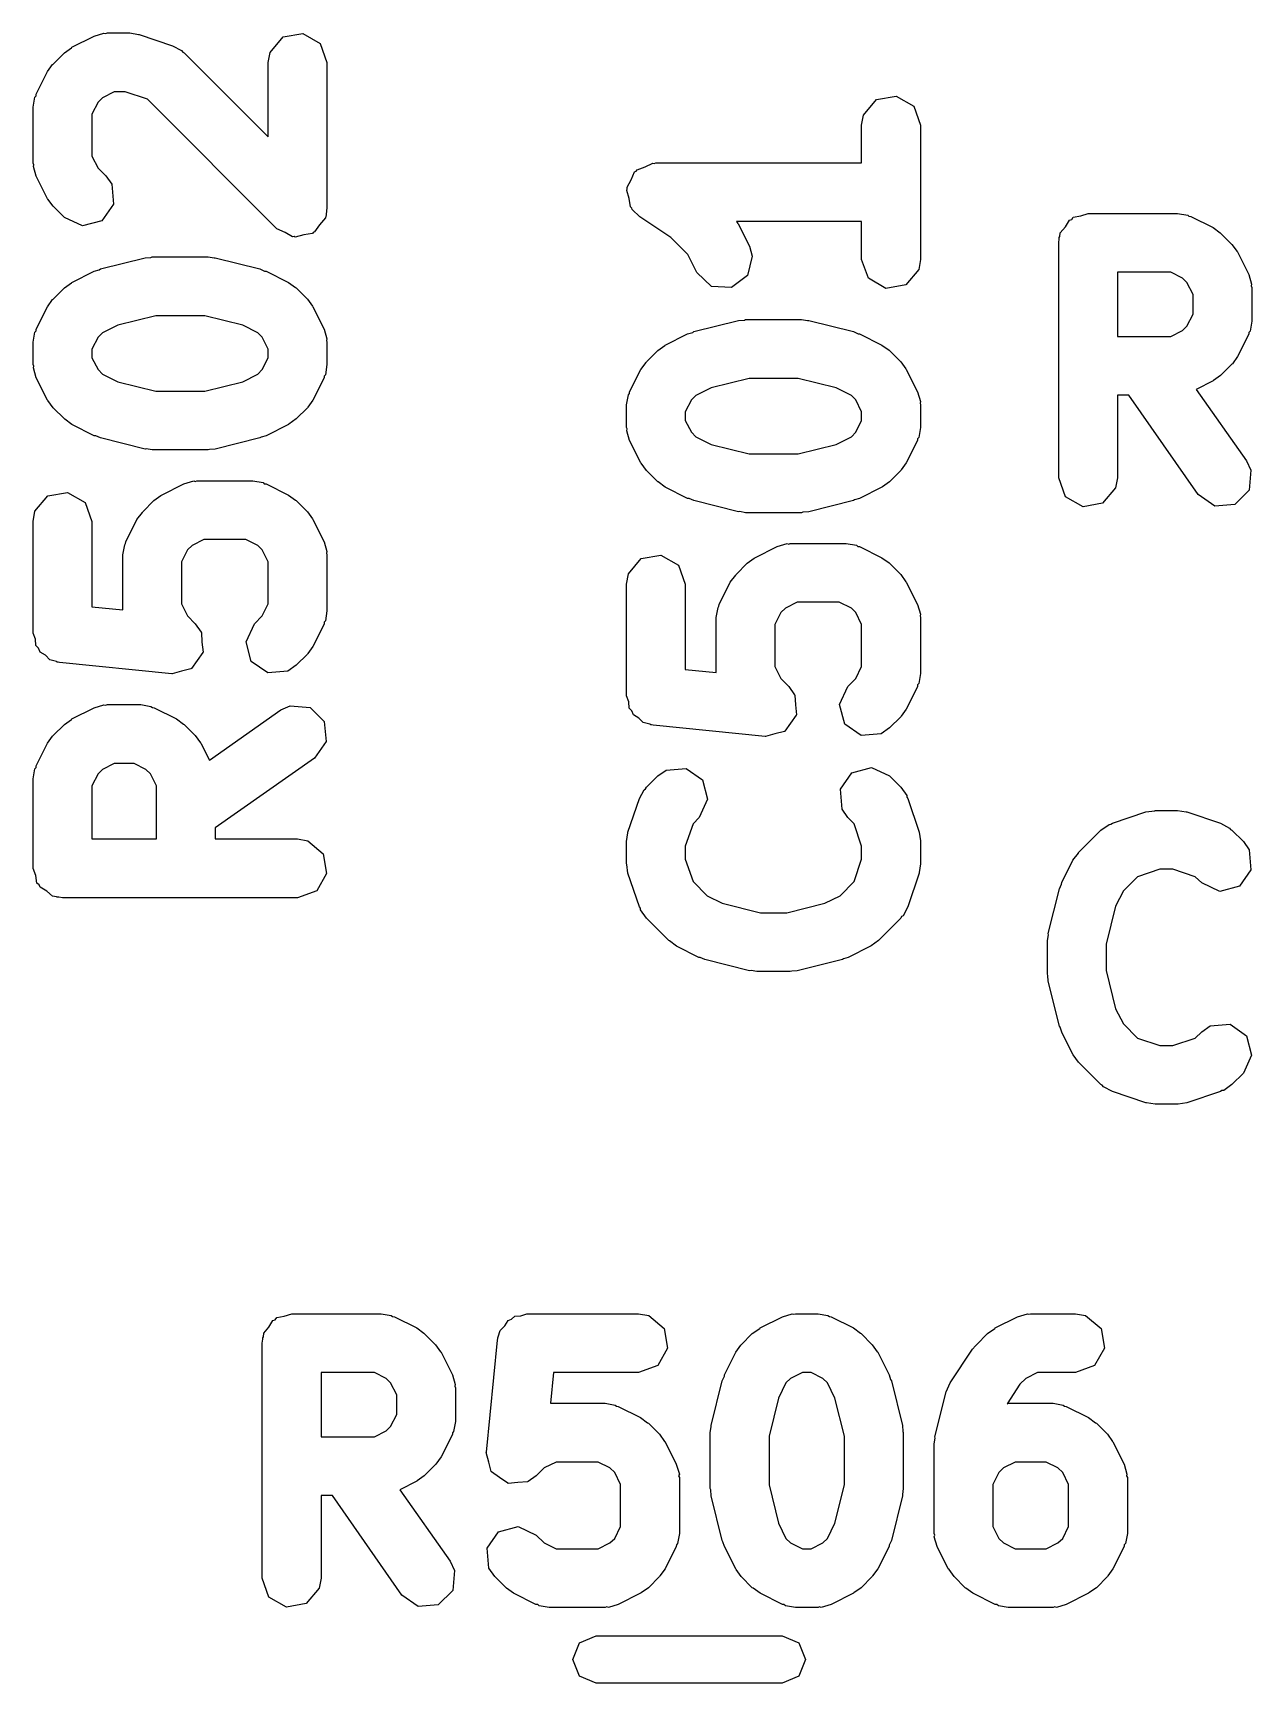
# Model space of a CAD drawing. Extents: x 59.1 to 151.1, y -119.5 to -80.2.
# Drawn here: x 116.182 to 119.292, y -89.962 to -85.75 of the extents above; entities that cross this region are included whole.
import ezdxf

# ---------------------------------------------------------------- set-up
doc = ezdxf.new("R2010")
doc.units = 0
doc.layers.add('BLACK', color=7, linetype='CONTINUOUS')

msp = doc.modelspace()

# ---------------------------------------------------------------- linework, layer by layer
at = {"layer": 'BLACK', "linetype": 'CONTINUOUS'}
for p, q in [((116.281, -85.7866), (116.338, -85.7581)), ((116.338, -85.7581), (116.363, -85.7506)), ((116.363, -85.7506), (116.367, -85.7517)), ((116.367, -85.7517), (116.372, -85.7501)), ((116.372, -85.7501), (116.429, -85.7501)), ((116.429, -85.7501), (116.451, -85.754)), ((116.451, -85.754), (116.453, -85.754)), ((116.453, -85.754), (116.538, -85.7826)), ((116.538, -85.7826), (116.561, -85.795)), ((116.787, -85.7995), (116.82, -85.7602)), ((116.82, -85.7602), (116.87, -85.7513)), ((116.87, -85.7513), (116.915, -85.7769)), ((116.915, -85.7769), (116.932, -85.8251)), ((116.233, -85.8293), (116.262, -85.8007)), ((116.262, -85.8007), (116.28, -85.7878)), ((116.28, -85.7878), (116.281, -85.7866)), ((116.561, -85.795), (116.564, -85.7988)), ((116.564, -85.7988), (116.568, -85.8007)), ((116.568, -85.8007), (116.782, -86.0155)), ((116.782, -85.8251), (116.787, -85.7995)), ((116.782, -86.0155), (116.782, -85.8251)), ((116.932, -85.8251), (116.932, -86.1966)), ((116.19, -85.9059), (116.219, -85.8487)), ((116.219, -85.8487), (116.232, -85.8307)), ((116.232, -85.8307), (116.233, -85.8293)), ((116.187, -85.9138), (116.19, -85.9103)), ((116.19, -85.9103), (116.19, -85.9059)), ((116.389, -85.9001), (116.359, -85.9154)), ((116.417, -85.9001), (116.389, -85.9001)), ((116.474, -85.9193), (116.417, -85.9001)), ((118.334, -85.9202), (118.384, -85.9113)), ((118.384, -85.9113), (118.429, -85.9369)), ((116.182, -85.9394), (116.187, -85.9138)), ((116.182, -86.0823), (116.182, -85.9394)), ((116.348, -85.9267), (116.332, -85.9571)), ((116.359, -85.9154), (116.348, -85.9267)), ((116.804, -86.2496), (116.474, -85.9193)), ((118.301, -85.9595), (118.334, -85.9202)), ((118.429, -85.9369), (118.446, -85.9851)), ((116.332, -85.9571), (116.332, -86.0646)), ((118.296, -85.9851), (118.301, -85.9595)), ((118.296, -86.0816), (118.296, -85.9851)), ((118.446, -85.9851), (118.446, -86.328)), ((116.332, -86.0646), (116.348, -86.095)), ((116.184, -86.0865), (116.182, -86.0823)), ((116.183, -86.0909), (116.184, -86.0865)), ((116.19, -86.1158), (116.183, -86.0909)), ((116.219, -86.173), (116.19, -86.1158)), ((116.348, -86.095), (116.368, -86.115)), ((116.368, -86.115), (116.383, -86.1363)), ((117.708, -86.1247), (117.717, -86.1048)), ((117.717, -86.1048), (117.721, -86.1029)), ((117.721, -86.1029), (117.723, -86.0991)), ((117.723, -86.0991), (117.744, -86.0917)), ((117.744, -86.0917), (117.763, -86.082)), ((117.763, -86.082), (117.767, -86.083)), ((117.767, -86.083), (117.771, -86.0816)), ((117.771, -86.0816), (118.296, -86.0816)), ((116.383, -86.1363), (116.387, -86.1874)), ((117.697, -86.1517), (117.698, -86.1478)), ((117.703, -86.1726), (117.697, -86.1517)), ((117.698, -86.1435), (117.708, -86.1247)), ((117.698, -86.1478), (117.698, -86.1435)), ((116.22, -86.1741), (116.219, -86.173)), ((116.233, -86.1925), (116.22, -86.1741)), ((116.262, -86.221), (116.233, -86.1925)), ((116.387, -86.1874), (116.358, -86.2294)), ((116.932, -86.1966), (116.93, -86.2127)), ((117.706, -86.1941), (117.703, -86.1726)), ((117.71, -86.1968), (117.706, -86.1941)), ((117.711, -86.201), (117.71, -86.1968)), ((117.73, -86.219), (117.711, -86.201)), ((116.308, -86.2427), (116.262, -86.221)), ((116.358, -86.2294), (116.308, -86.2427)), ((116.913, -86.2395), (116.9, -86.258)), ((116.928, -86.2222), (116.913, -86.2395)), ((116.929, -86.2176), (116.928, -86.2222)), ((116.93, -86.216), (116.929, -86.2176)), ((116.93, -86.2127), (116.93, -86.216)), ((117.809, -86.272), (117.73, -86.219)), ((118.296, -86.2316), (117.977, -86.2316)), ((117.977, -86.2316), (117.98, -86.2362)), ((117.98, -86.2362), (117.981, -86.2373)), ((117.981, -86.2373), (118.01, -86.2945)), ((118.296, -86.328), (118.296, -86.2316)), ((118.803, -86.2598), (118.816, -86.2448)), ((118.816, -86.2448), (118.826, -86.228)), ((118.826, -86.228), (118.832, -86.2257)), ((118.832, -86.2257), (118.836, -86.2205)), ((118.836, -86.2205), (118.855, -86.2171)), ((118.855, -86.2171), (118.874, -86.2104)), ((118.874, -86.2104), (119.102, -86.2104)), ((119.102, -86.2104), (119.128, -86.215)), ((119.128, -86.215), (119.131, -86.2178)), ((119.131, -86.2178), (119.136, -86.2183)), ((119.136, -86.2183), (119.193, -86.2469)), ((119.193, -86.2469), (119.211, -86.2603)), ((116.825, -86.2591), (116.804, -86.2496)), ((116.844, -86.2704), (116.825, -86.2591)), ((116.848, -86.2698), (116.844, -86.2704)), ((116.851, -86.2713), (116.848, -86.2698)), ((116.873, -86.2654), (116.851, -86.2713)), ((116.895, -86.2615), (116.873, -86.2654)), ((116.897, -86.2589), (116.895, -86.2615)), ((116.9, -86.258), (116.897, -86.2589)), ((117.853, -86.3153), (117.809, -86.272)), ((118.799, -86.2854), (118.8, -86.2757)), ((118.799, -86.8854), (118.799, -86.2854)), ((118.8, -86.2724), (118.802, -86.2695)), ((118.8, -86.2757), (118.8, -86.2724)), ((118.802, -86.2695), (118.803, -86.2598)), ((119.211, -86.2603), (119.212, -86.261)), ((119.212, -86.261), (119.241, -86.2895)), ((119.241, -86.2895), (119.254, -86.3079)), ((116.354, -86.3524), (116.468, -86.3238)), ((116.468, -86.3238), (116.483, -86.3228)), ((116.483, -86.3228), (116.486, -86.3216)), ((116.486, -86.3216), (116.629, -86.3216)), ((116.629, -86.3216), (116.644, -86.3242)), ((116.644, -86.3242), (116.647, -86.3238)), ((116.647, -86.3238), (116.761, -86.3524)), ((117.876, -86.3615), (117.853, -86.3153)), ((118.017, -86.3194), (118.005, -86.3693)), ((118.01, -86.2945), (118.017, -86.3194)), ((118.314, -86.3762), (118.296, -86.328)), ((118.446, -86.328), (118.442, -86.3537)), ((119.254, -86.3079), (119.255, -86.309)), ((119.255, -86.309), (119.284, -86.3662)), ((116.281, -86.3866), (116.338, -86.3581)), ((116.338, -86.3581), (116.351, -86.3544)), ((116.351, -86.3544), (116.354, -86.3524)), ((116.761, -86.3524), (116.773, -86.3577)), ((116.773, -86.3577), (116.777, -86.3581)), ((116.777, -86.3581), (116.834, -86.3866)), ((117.913, -86.3968), (117.876, -86.3615)), ((118.005, -86.3693), (117.964, -86.3999)), ((118.442, -86.3537), (118.409, -86.393)), ((118.949, -86.3604), (118.949, -86.5247)), ((119.085, -86.3604), (118.949, -86.3604)), ((119.115, -86.3756), (119.085, -86.3604)), ((119.126, -86.387), (119.115, -86.3756)), ((119.284, -86.3662), (119.291, -86.3911)), ((116.233, -86.4293), (116.262, -86.4007)), ((116.262, -86.4007), (116.28, -86.3878)), ((116.28, -86.3878), (116.281, -86.3866)), ((116.834, -86.3866), (116.852, -86.4)), ((116.852, -86.4), (116.853, -86.4007)), ((116.853, -86.4007), (116.882, -86.4293)), ((117.964, -86.3999), (117.913, -86.3968)), ((118.358, -86.4019), (118.314, -86.3762)), ((118.409, -86.393), (118.358, -86.4019)), ((119.142, -86.4174), (119.126, -86.387)), ((119.142, -86.4677), (119.142, -86.4174)), ((119.291, -86.3911), (119.29, -86.3955)), ((119.29, -86.3955), (119.292, -86.3997)), ((119.292, -86.3997), (119.292, -86.4854)), ((116.19, -86.5059), (116.219, -86.4487)), ((116.219, -86.4487), (116.232, -86.4307)), ((116.232, -86.4307), (116.233, -86.4293)), ((116.882, -86.4293), (116.895, -86.4476)), ((116.895, -86.4476), (116.896, -86.4487)), ((116.896, -86.4487), (116.925, -86.5059)), ((116.398, -86.4959), (116.359, -86.5154)), ((116.495, -86.4716), (116.398, -86.4959)), ((116.62, -86.4716), (116.495, -86.4716)), ((116.717, -86.4959), (116.62, -86.4716)), ((116.756, -86.5154), (116.717, -86.4959)), ((117.868, -86.5124), (117.982, -86.4838)), ((117.982, -86.4838), (117.997, -86.4828)), ((117.997, -86.4828), (118, -86.4816)), ((118, -86.4816), (118.143, -86.4816)), ((118.143, -86.4816), (118.158, -86.4842)), ((118.158, -86.4842), (118.161, -86.4838)), ((118.161, -86.4838), (118.275, -86.5124)), ((119.115, -86.5095), (119.126, -86.4981)), ((119.126, -86.4981), (119.142, -86.4677)), ((119.292, -86.4854), (119.287, -86.5111)), ((116.182, -86.5394), (116.187, -86.5138)), ((116.182, -86.5966), (116.182, -86.5394)), ((116.187, -86.5138), (116.19, -86.5103)), ((116.19, -86.5103), (116.19, -86.5059)), ((116.348, -86.5267), (116.332, -86.5571)), ((116.359, -86.5154), (116.348, -86.5267)), ((116.767, -86.5267), (116.756, -86.5154)), ((116.782, -86.5571), (116.767, -86.5267)), ((116.925, -86.5059), (116.932, -86.5309)), ((116.932, -86.5309), (116.931, -86.5352)), ((116.931, -86.5352), (116.932, -86.5394)), ((116.932, -86.5394), (116.932, -86.5966)), ((117.795, -86.5466), (117.852, -86.5181)), ((117.852, -86.5181), (117.865, -86.5144)), ((117.865, -86.5144), (117.868, -86.5124)), ((118.275, -86.5124), (118.287, -86.5177)), ((118.287, -86.5177), (118.291, -86.5181)), ((118.291, -86.5181), (118.348, -86.5466)), ((118.949, -86.5247), (119.085, -86.5247)), ((119.085, -86.5247), (119.115, -86.5095)), ((119.284, -86.519), (119.255, -86.5761)), ((119.287, -86.5111), (119.284, -86.5145)), ((119.284, -86.5145), (119.284, -86.519)), ((116.332, -86.5571), (116.332, -86.5789)), ((116.332, -86.5789), (116.348, -86.6093)), ((116.767, -86.6093), (116.782, -86.5789)), ((116.782, -86.5789), (116.782, -86.5571)), ((117.747, -86.5893), (117.776, -86.5607)), ((117.776, -86.5607), (117.794, -86.5478)), ((117.794, -86.5478), (117.795, -86.5466)), ((118.348, -86.5466), (118.366, -86.56)), ((118.366, -86.56), (118.367, -86.5607)), ((118.367, -86.5607), (118.396, -86.5893)), ((119.255, -86.5761), (119.242, -86.5941)), ((116.184, -86.6008), (116.182, -86.5966)), ((116.183, -86.6051), (116.184, -86.6008)), ((116.19, -86.6301), (116.183, -86.6051)), ((116.348, -86.6093), (116.359, -86.6206)), ((116.359, -86.6206), (116.398, -86.6401)), ((116.717, -86.6401), (116.756, -86.6206)), ((116.756, -86.6206), (116.767, -86.6093)), ((116.928, -86.6222), (116.925, -86.6257)), ((116.925, -86.6257), (116.925, -86.6301)), ((116.932, -86.5966), (116.928, -86.6222)), ((117.704, -86.6659), (117.733, -86.6087)), ((117.733, -86.6087), (117.746, -86.5907)), ((117.746, -86.5907), (117.747, -86.5893)), ((118.396, -86.5893), (118.409, -86.6076)), ((118.409, -86.6076), (118.41, -86.6087)), ((118.41, -86.6087), (118.439, -86.6659)), ((119.212, -86.6242), (119.194, -86.637)), ((119.241, -86.5956), (119.212, -86.6242)), ((119.242, -86.5941), (119.241, -86.5956)), ((116.219, -86.6873), (116.19, -86.6301)), ((116.398, -86.6401), (116.495, -86.6644)), ((116.495, -86.6644), (116.62, -86.6644)), ((116.62, -86.6644), (116.717, -86.6401)), ((116.925, -86.6301), (116.896, -86.6873)), ((117.701, -86.6738), (117.704, -86.6703)), ((117.704, -86.6703), (117.704, -86.6659)), ((117.912, -86.6559), (117.873, -86.6754)), ((118.009, -86.6316), (117.912, -86.6559)), ((118.134, -86.6316), (118.009, -86.6316)), ((118.231, -86.6559), (118.134, -86.6316)), ((118.27, -86.6754), (118.231, -86.6559)), ((118.439, -86.6659), (118.446, -86.6909)), ((119.193, -86.6382), (119.15, -86.6597)), ((119.15, -86.6597), (119.278, -86.8424)), ((119.194, -86.637), (119.193, -86.6382)), ((116.22, -86.6884), (116.219, -86.6873)), ((116.233, -86.7067), (116.22, -86.6884)), ((116.262, -86.7353), (116.233, -86.7067)), ((116.882, -86.7067), (116.853, -86.7353)), ((116.883, -86.7053), (116.882, -86.7067)), ((116.896, -86.6873), (116.883, -86.7053)), ((117.696, -86.6994), (117.701, -86.6738)), ((117.696, -86.7566), (117.696, -86.6994)), ((117.862, -86.6867), (117.846, -86.7171)), ((117.873, -86.6754), (117.862, -86.6867)), ((118.281, -86.6867), (118.27, -86.6754)), ((118.296, -86.7171), (118.281, -86.6867)), ((118.446, -86.6909), (118.445, -86.6952)), ((118.445, -86.6952), (118.446, -86.6994)), ((118.446, -86.6994), (118.446, -86.7566)), ((118.978, -86.6747), (118.949, -86.6747)), ((118.949, -86.6747), (118.949, -86.8854)), ((119.155, -86.9284), (118.978, -86.6747)), ((116.263, -86.736), (116.262, -86.7353)), ((116.281, -86.7494), (116.263, -86.736)), ((116.338, -86.7779), (116.281, -86.7494)), ((116.834, -86.7494), (116.777, -86.7779)), ((116.835, -86.7482), (116.834, -86.7494)), ((116.853, -86.7353), (116.835, -86.7482)), ((117.846, -86.7171), (117.846, -86.7389)), ((117.846, -86.7389), (117.862, -86.7693)), ((118.281, -86.7693), (118.296, -86.7389)), ((118.296, -86.7389), (118.296, -86.7171)), ((116.342, -86.7783), (116.338, -86.7779)), ((116.354, -86.7836), (116.342, -86.7783)), ((116.468, -86.8122), (116.354, -86.7836)), ((116.761, -86.7836), (116.647, -86.8122)), ((116.764, -86.7816), (116.761, -86.7836)), ((116.777, -86.7779), (116.764, -86.7816)), ((117.698, -86.7608), (117.696, -86.7566)), ((117.697, -86.7651), (117.698, -86.7608)), ((117.704, -86.7901), (117.697, -86.7651)), ((117.733, -86.8473), (117.704, -86.7901)), ((117.862, -86.7693), (117.873, -86.7806)), ((117.873, -86.7806), (117.912, -86.8001)), ((118.231, -86.8001), (118.27, -86.7806)), ((118.27, -86.7806), (118.281, -86.7693)), ((118.439, -86.7901), (118.41, -86.8473)), ((118.442, -86.7822), (118.439, -86.7857)), ((118.439, -86.7857), (118.439, -86.7901)), ((118.446, -86.7566), (118.442, -86.7822)), ((116.471, -86.8118), (116.468, -86.8122)), ((116.486, -86.8144), (116.471, -86.8118)), ((116.629, -86.8144), (116.486, -86.8144)), ((116.632, -86.8132), (116.629, -86.8144)), ((116.647, -86.8122), (116.632, -86.8132)), ((117.912, -86.8001), (118.009, -86.8244)), ((118.009, -86.8244), (118.134, -86.8244)), ((118.134, -86.8244), (118.231, -86.8001)), ((117.734, -86.8484), (117.733, -86.8473)), ((117.747, -86.8667), (117.734, -86.8484)), ((117.776, -86.8953), (117.747, -86.8667)), ((118.396, -86.8667), (118.367, -86.8953)), ((118.397, -86.8653), (118.396, -86.8667)), ((118.41, -86.8473), (118.397, -86.8653)), ((119.278, -86.8424), (119.289, -86.866)), ((119.289, -86.866), (119.285, -86.9171)), ((116.22, -86.9316), (116.27, -86.9227)), ((116.27, -86.9227), (116.315, -86.9484)), ((116.51, -86.9295), (116.567, -86.9009)), ((116.567, -86.9009), (116.592, -86.8935)), ((116.592, -86.8935), (116.596, -86.8945)), ((116.596, -86.8945), (116.6, -86.893)), ((116.6, -86.893), (116.743, -86.893)), ((116.743, -86.893), (116.769, -86.8975)), ((116.769, -86.8975), (116.772, -86.9004)), ((116.772, -86.9004), (116.777, -86.9009)), ((116.777, -86.9009), (116.834, -86.9295)), ((117.777, -86.896), (117.776, -86.8953)), ((117.795, -86.9094), (117.777, -86.896)), ((117.852, -86.9379), (117.795, -86.9094)), ((118.348, -86.9094), (118.291, -86.9379)), ((118.349, -86.9082), (118.348, -86.9094)), ((118.367, -86.8953), (118.349, -86.9082)), ((118.816, -86.9336), (118.799, -86.8854)), ((118.944, -86.9111), (118.911, -86.9504)), ((118.949, -86.8854), (118.944, -86.9111)), ((119.285, -86.9171), (119.248, -86.9534)), ((116.187, -86.9709), (116.22, -86.9316)), ((116.315, -86.9484), (116.332, -86.9966)), ((116.462, -86.9721), (116.49, -86.9435)), ((116.49, -86.9435), (116.508, -86.9307)), ((116.508, -86.9307), (116.51, -86.9295)), ((116.834, -86.9295), (116.852, -86.9428)), ((116.852, -86.9428), (116.853, -86.9435)), ((116.853, -86.9435), (116.882, -86.9721)), ((117.856, -86.9383), (117.852, -86.9379)), ((117.868, -86.9436), (117.856, -86.9383)), ((117.982, -86.9722), (117.868, -86.9436)), ((118.275, -86.9436), (118.161, -86.9722)), ((118.278, -86.9416), (118.275, -86.9436)), ((118.291, -86.9379), (118.278, -86.9416)), ((118.861, -86.9593), (118.816, -86.9336)), ((118.911, -86.9504), (118.861, -86.9593)), ((119.197, -86.9579), (119.155, -86.9284)), ((119.248, -86.9534), (119.197, -86.9579)), ((116.182, -86.9966), (116.187, -86.9709)), ((116.182, -87.2823), (116.182, -86.9966)), ((116.332, -86.9966), (116.332, -87.2144)), ((116.419, -87.0487), (116.447, -86.9916)), ((116.447, -86.9916), (116.461, -86.9736)), ((116.461, -86.9736), (116.462, -86.9721)), ((116.882, -86.9721), (116.895, -86.9905)), ((116.895, -86.9905), (116.896, -86.9916)), ((116.896, -86.9916), (116.925, -87.0487)), ((117.985, -86.9718), (117.982, -86.9722)), ((118, -86.9744), (117.985, -86.9718)), ((118.143, -86.9744), (118, -86.9744)), ((118.146, -86.9732), (118.143, -86.9744)), ((118.161, -86.9722), (118.146, -86.9732)), ((116.418, -87.0532), (116.419, -87.0487)), ((116.618, -87.043), (116.588, -87.0582)), ((116.725, -87.043), (116.618, -87.043)), ((116.756, -87.0582), (116.725, -87.043)), ((116.925, -87.0487), (116.932, -87.0737)), ((116.411, -87.0823), (116.416, -87.0566)), ((116.411, -87.2223), (116.411, -87.0823)), ((116.416, -87.0566), (116.418, -87.0532)), ((116.576, -87.0696), (116.561, -87.1)), ((116.588, -87.0582), (116.576, -87.0696)), ((116.767, -87.0696), (116.756, -87.0582)), ((116.782, -87.1), (116.767, -87.0696)), ((116.932, -87.0737), (116.931, -87.0781)), ((116.931, -87.0781), (116.932, -87.0823)), ((116.932, -87.0823), (116.932, -87.2251)), ((117.701, -87.1309), (117.734, -87.0916)), ((117.734, -87.0916), (117.784, -87.0827)), ((117.784, -87.0827), (117.829, -87.1084)), ((118.004, -87.1035), (118.022, -87.0907)), ((118.022, -87.0907), (118.024, -87.0895)), ((118.024, -87.0895), (118.081, -87.0609)), ((118.081, -87.0609), (118.106, -87.0535)), ((118.106, -87.0535), (118.11, -87.0545)), ((118.11, -87.0545), (118.114, -87.053)), ((118.114, -87.053), (118.257, -87.053)), ((118.257, -87.053), (118.283, -87.0575)), ((118.283, -87.0575), (118.286, -87.0604)), ((118.286, -87.0604), (118.291, -87.0609)), ((118.291, -87.0609), (118.348, -87.0895)), ((118.348, -87.0895), (118.366, -87.1028)), ((116.561, -87.1), (116.561, -87.2074)), ((116.782, -87.2074), (116.782, -87.1)), ((117.696, -87.1566), (117.701, -87.1309)), ((117.829, -87.1084), (117.846, -87.1566)), ((117.961, -87.1516), (117.975, -87.1336)), ((117.975, -87.1336), (117.976, -87.1321)), ((117.976, -87.1321), (118.004, -87.1035)), ((118.366, -87.1028), (118.367, -87.1035)), ((118.367, -87.1035), (118.396, -87.1321)), ((118.396, -87.1321), (118.409, -87.1505)), ((117.696, -87.4423), (117.696, -87.1566)), ((117.846, -87.1566), (117.846, -87.3744)), ((117.933, -87.2087), (117.961, -87.1516)), ((118.409, -87.1505), (118.41, -87.1516)), ((118.41, -87.1516), (118.439, -87.2087)), ((116.332, -87.2144), (116.411, -87.2223)), ((116.561, -87.2074), (116.576, -87.2379)), ((116.767, -87.2379), (116.782, -87.2074)), ((117.925, -87.2423), (117.93, -87.2166)), ((117.93, -87.2166), (117.932, -87.2132)), ((117.932, -87.2132), (117.933, -87.2087)), ((118.132, -87.203), (118.102, -87.2182)), ((118.239, -87.203), (118.132, -87.203)), ((118.27, -87.2182), (118.239, -87.203)), ((118.439, -87.2087), (118.446, -87.2337)), ((116.576, -87.2379), (116.596, -87.2578)), ((116.596, -87.2578), (116.611, -87.2792)), ((116.726, -87.3043), (116.747, -87.2578)), ((116.747, -87.2578), (116.767, -87.2379)), ((116.925, -87.2587), (116.896, -87.3158)), ((116.928, -87.2508), (116.925, -87.2542)), ((116.925, -87.2542), (116.925, -87.2587)), ((116.932, -87.2251), (116.928, -87.2508)), ((117.925, -87.3823), (117.925, -87.2423)), ((118.09, -87.2296), (118.075, -87.26)), ((118.075, -87.26), (118.075, -87.3674)), ((118.102, -87.2182), (118.09, -87.2296)), ((118.281, -87.2296), (118.27, -87.2182)), ((118.296, -87.26), (118.281, -87.2296)), ((118.296, -87.3674), (118.296, -87.26)), ((118.446, -87.2337), (118.445, -87.2381)), ((118.445, -87.2381), (118.446, -87.2423)), ((118.446, -87.2423), (118.446, -87.3851)), ((116.188, -87.2973), (116.182, -87.2823)), ((116.189, -87.3131), (116.188, -87.2973)), ((116.611, -87.2792), (116.611, -87.2797)), ((116.611, -87.2797), (116.612, -87.28)), ((116.612, -87.28), (116.613, -87.3051)), ((116.196, -87.3206), (116.189, -87.3131)), ((116.2, -87.3305), (116.196, -87.3206)), ((116.214, -87.3385), (116.2, -87.3305)), ((116.225, -87.3499), (116.214, -87.3385)), ((116.615, -87.3312), (116.601, -87.3516)), ((116.613, -87.3051), (116.616, -87.3303)), ((116.616, -87.3303), (116.615, -87.3307)), ((116.615, -87.3307), (116.615, -87.3312)), ((116.739, -87.3539), (116.726, -87.3043)), ((116.882, -87.3353), (116.853, -87.3639)), ((116.883, -87.3338), (116.882, -87.3353)), ((116.896, -87.3158), (116.883, -87.3338)), ((116.242, -87.3546), (116.225, -87.3499)), ((116.244, -87.3561), (116.242, -87.3546)), ((116.246, -87.3558), (116.244, -87.3561)), ((116.25, -87.3569), (116.246, -87.3558)), ((116.536, -87.3855), (116.25, -87.3569)), ((116.537, -87.3856), (116.536, -87.3854)), ((116.536, -87.3854), (116.536, -87.3855)), ((116.561, -87.379), (116.537, -87.3856)), ((116.585, -87.3728), (116.561, -87.379)), ((116.586, -87.3724), (116.585, -87.3728)), ((116.601, -87.3516), (116.586, -87.3723)), ((116.586, -87.3723), (116.586, -87.3724)), ((116.781, -87.3833), (116.739, -87.3539)), ((116.832, -87.3788), (116.781, -87.3833)), ((116.853, -87.3639), (116.832, -87.3788)), ((117.846, -87.3744), (117.925, -87.3823)), ((118.075, -87.3674), (118.09, -87.3979)), ((118.281, -87.3979), (118.296, -87.3674)), ((118.446, -87.3851), (118.442, -87.4108)), ((118.09, -87.3979), (118.11, -87.4178)), ((118.11, -87.4178), (118.125, -87.4392)), ((118.24, -87.4643), (118.261, -87.4178)), ((118.261, -87.4178), (118.281, -87.3979)), ((118.439, -87.4187), (118.41, -87.4758)), ((118.442, -87.4108), (118.439, -87.4142)), ((118.439, -87.4142), (118.439, -87.4187)), ((116.338, -87.4723), (116.363, -87.4649)), ((116.363, -87.4649), (116.367, -87.466)), ((116.367, -87.466), (116.372, -87.4644)), ((116.372, -87.4644), (116.457, -87.4644)), ((116.457, -87.4644), (116.483, -87.469)), ((116.483, -87.469), (116.487, -87.4718)), ((116.814, -87.478), (116.838, -87.467)), ((116.838, -87.467), (116.889, -87.4715)), ((117.702, -87.4573), (117.696, -87.4423)), ((117.703, -87.4731), (117.702, -87.4573)), ((118.125, -87.4392), (118.125, -87.4397)), ((118.125, -87.4397), (118.126, -87.44)), ((118.126, -87.44), (118.127, -87.4651)), ((118.127, -87.4651), (118.13, -87.4903)), ((118.253, -87.5139), (118.24, -87.4643)), ((116.262, -87.515), (116.28, -87.5021)), ((116.28, -87.5021), (116.281, -87.5009)), ((116.281, -87.5009), (116.338, -87.4723)), ((116.487, -87.4718), (116.491, -87.4723)), ((116.491, -87.4723), (116.548, -87.5009)), ((116.548, -87.5009), (116.566, -87.5143)), ((116.632, -87.6059), (116.814, -87.478)), ((116.889, -87.4715), (116.925, -87.5077)), ((116.925, -87.5077), (116.93, -87.5588)), ((117.71, -87.4806), (117.703, -87.4731)), ((117.714, -87.4905), (117.71, -87.4806)), ((117.728, -87.4985), (117.714, -87.4905)), ((117.739, -87.5099), (117.728, -87.4985)), ((117.756, -87.5146), (117.739, -87.5099)), ((118.115, -87.5116), (118.1, -87.5323)), ((118.129, -87.4912), (118.115, -87.5116)), ((118.13, -87.4903), (118.129, -87.4907)), ((118.129, -87.4907), (118.129, -87.4912)), ((118.396, -87.4953), (118.367, -87.5239)), ((118.397, -87.4938), (118.396, -87.4953)), ((118.41, -87.4758), (118.397, -87.4938)), ((116.219, -87.563), (116.232, -87.545)), ((116.232, -87.545), (116.233, -87.5435)), ((116.233, -87.5435), (116.262, -87.515)), ((116.566, -87.5143), (116.568, -87.515)), ((116.568, -87.515), (116.596, -87.5435)), ((116.596, -87.5435), (116.609, -87.5619)), ((117.758, -87.5161), (117.756, -87.5146)), ((117.76, -87.5158), (117.758, -87.5161)), ((117.764, -87.5169), (117.76, -87.5158)), ((118.05, -87.5455), (117.764, -87.5169)), ((118.051, -87.5456), (118.05, -87.5454)), ((118.05, -87.5454), (118.05, -87.5455)), ((118.075, -87.539), (118.051, -87.5456)), ((118.099, -87.5328), (118.075, -87.539)), ((118.1, -87.5324), (118.099, -87.5328)), ((118.1, -87.5323), (118.1, -87.5324)), ((118.295, -87.5433), (118.253, -87.5139)), ((118.346, -87.5388), (118.295, -87.5433)), ((118.367, -87.5239), (118.346, -87.5388)), ((116.19, -87.6202), (116.219, -87.563)), ((116.609, -87.5619), (116.61, -87.563)), ((116.61, -87.563), (116.632, -87.6059)), ((116.93, -87.5588), (116.9, -87.6009)), ((116.182, -87.6537), (116.187, -87.6281)), ((116.187, -87.6281), (116.19, -87.6246)), ((116.19, -87.6246), (116.19, -87.6202)), ((116.359, -87.6296), (116.348, -87.641)), ((116.389, -87.6144), (116.359, -87.6296)), ((116.44, -87.6144), (116.389, -87.6144)), ((116.47, -87.6296), (116.44, -87.6144)), ((116.482, -87.641), (116.47, -87.6296)), ((116.9, -87.6009), (116.647, -87.7785)), ((117.776, -87.6464), (117.797, -87.6315)), ((117.797, -87.6315), (117.848, -87.627)), ((117.848, -87.627), (117.89, -87.6564)), ((118.242, -87.68), (118.271, -87.638)), ((118.271, -87.638), (118.321, -87.6247)), ((118.321, -87.6247), (118.367, -87.6464)), ((116.182, -87.8823), (116.182, -87.6537)), ((116.348, -87.641), (116.332, -87.6714)), ((116.332, -87.6714), (116.332, -87.8073)), ((116.497, -87.6714), (116.482, -87.641)), ((116.497, -87.8073), (116.497, -87.6714)), ((117.741, -87.6814), (117.745, -87.679)), ((117.745, -87.679), (117.747, -87.675)), ((117.747, -87.675), (117.776, -87.6464)), ((117.89, -87.6564), (117.903, -87.706)), ((118.246, -87.7311), (118.242, -87.68)), ((118.367, -87.6464), (118.396, -87.675)), ((118.396, -87.675), (118.411, -87.6963)), ((117.7, -87.79), (117.729, -87.7043)), ((117.729, -87.7043), (117.741, -87.6814)), ((117.903, -87.706), (117.882, -87.7525)), ((118.411, -87.6963), (118.411, -87.7008)), ((118.411, -87.7008), (118.414, -87.7043)), ((118.414, -87.7043), (118.443, -87.79)), ((117.882, -87.7525), (117.866, -87.7685)), ((118.261, -87.7525), (118.246, -87.7311)), ((118.277, -87.7685), (118.261, -87.7525)), ((118.936, -87.7668), (119.021, -87.7383)), ((119.021, -87.7383), (119.044, -87.735)), ((119.044, -87.735), (119.045, -87.7344)), ((119.045, -87.7344), (119.102, -87.7344)), ((119.102, -87.7344), (119.124, -87.7383)), ((119.124, -87.7383), (119.126, -87.7383)), ((119.126, -87.7383), (119.212, -87.7668)), ((116.332, -87.8073), (116.497, -87.8073)), ((116.647, -87.7785), (116.647, -87.8073)), ((116.647, -87.8073), (116.857, -87.8073)), ((116.857, -87.8073), (116.883, -87.8118)), ((117.696, -87.8137), (117.7, -87.7916)), ((117.7, -87.7916), (117.7, -87.79)), ((117.866, -87.7685), (117.846, -87.8259)), ((118.296, -87.8259), (118.277, -87.7685)), ((118.443, -87.79), (118.446, -87.8122)), ((118.849, -87.8421), (118.906, -87.785)), ((118.906, -87.785), (118.928, -87.77)), ((118.928, -87.77), (118.932, -87.7696)), ((118.932, -87.7696), (118.936, -87.7668)), ((119.212, -87.7668), (119.235, -87.7793)), ((119.235, -87.7793), (119.237, -87.7831)), ((119.237, -87.7831), (119.241, -87.785)), ((119.241, -87.785), (119.27, -87.8135)), ((116.883, -87.8118), (116.922, -87.8448)), ((116.922, -87.8448), (116.931, -87.8953)), ((117.696, -87.8709), (117.696, -87.8137)), ((117.846, -87.8259), (117.846, -87.8587)), ((118.296, -87.8587), (118.296, -87.8259)), ((118.446, -87.8122), (118.446, -87.8137)), ((118.446, -87.8137), (118.446, -87.8709)), ((118.835, -87.8616), (118.849, -87.8436)), ((118.849, -87.8436), (118.849, -87.8421)), ((119.27, -87.8135), (119.285, -87.8349)), ((119.285, -87.8349), (119.289, -87.886)), ((116.189, -87.9006), (116.182, -87.8823)), ((117.697, -87.8724), (117.696, -87.8709)), ((117.7, -87.8946), (117.697, -87.8724)), ((117.846, -87.8587), (117.866, -87.9161)), ((118.277, -87.9161), (118.296, -87.8587)), ((118.446, -87.8709), (118.443, -87.8929)), ((118.807, -87.9187), (118.835, -87.8616)), ((119.057, -87.8844), (119, -87.9036)), ((119.09, -87.8844), (119.057, -87.8844)), ((119.147, -87.9036), (119.09, -87.8844)), ((119.289, -87.886), (119.26, -87.928)), ((116.192, -87.9198), (116.189, -87.9006)), ((116.198, -87.9241), (116.192, -87.9198)), ((116.2, -87.9305), (116.198, -87.9241)), ((116.217, -87.9402), (116.2, -87.9305)), ((116.931, -87.8953), (116.906, -87.9397)), ((117.729, -87.9803), (117.7, -87.8946)), ((117.866, -87.9161), (117.902, -87.9521)), ((118.241, -87.9521), (118.277, -87.9161)), ((118.443, -87.8946), (118.414, -87.9803)), ((118.443, -87.8929), (118.443, -87.8946)), ((118.801, -87.9341), (118.806, -87.9223)), ((118.806, -87.9223), (118.807, -87.9187)), ((119, -87.9036), (118.964, -87.9396)), ((119.164, -87.9196), (119.147, -87.9036)), ((119.21, -87.9413), (119.164, -87.9196)), ((119.26, -87.928), (119.21, -87.9413)), ((116.232, -87.9528), (116.217, -87.9402)), ((116.242, -87.9545), (116.232, -87.9528)), ((116.244, -87.9561), (116.242, -87.9545)), ((116.248, -87.9556), (116.244, -87.9561)), ((116.257, -87.9573), (116.248, -87.9556)), ((116.857, -87.9573), (116.257, -87.9573)), ((116.906, -87.9397), (116.857, -87.9573)), ((117.902, -87.9521), (117.94, -87.9715)), ((117.94, -87.9715), (118.038, -87.9959)), ((118.105, -87.9959), (118.202, -87.9715)), ((118.202, -87.9715), (118.241, -87.9521)), ((118.772, -88.0484), (118.801, -87.9341)), ((118.964, -87.9396), (118.944, -87.9785)), ((117.732, -87.9838), (117.729, -87.9803)), ((117.732, -87.9883), (117.732, -87.9838)), ((117.747, -88.0096), (117.732, -87.9883)), ((117.804, -88.0667), (117.747, -88.0096)), ((118.038, -87.9959), (118.105, -87.9959)), ((118.396, -88.0096), (118.339, -88.0667)), ((118.398, -88.0055), (118.396, -88.0096)), ((118.402, -88.0032), (118.398, -88.0055)), ((118.414, -87.9803), (118.402, -88.0032)), ((118.944, -87.9785), (118.92, -88.0758)), ((118.77, -88.0666), (118.773, -88.0518)), ((118.773, -88.0518), (118.772, -88.0484)), ((117.806, -88.0674), (117.804, -88.0667)), ((117.824, -88.0808), (117.806, -88.0674)), ((117.881, -88.1094), (117.824, -88.0808)), ((118.319, -88.0808), (118.262, -88.1094)), ((118.32, -88.0796), (118.319, -88.0808)), ((118.339, -88.0667), (118.32, -88.0796)), ((118.77, -88.1523), (118.77, -88.0666)), ((118.92, -88.0758), (118.92, -88.1431)), ((117.884, -88.1098), (117.881, -88.1094)), ((117.896, -88.115), (117.884, -88.1098)), ((118.01, -88.1436), (117.896, -88.115)), ((118.014, -88.1433), (118.01, -88.1436)), ((118.029, -88.1459), (118.014, -88.1433)), ((118.132, -88.1436), (118.118, -88.1447)), ((118.247, -88.115), (118.132, -88.1436)), ((118.25, -88.1131), (118.247, -88.115)), ((118.262, -88.1094), (118.25, -88.1131)), ((118.92, -88.1431), (118.944, -88.2404)), ((118.114, -88.1459), (118.029, -88.1459)), ((118.118, -88.1447), (118.114, -88.1459)), ((118.771, -88.1555), (118.77, -88.1523)), ((118.772, -88.1705), (118.771, -88.1555)), ((118.801, -88.2848), (118.772, -88.1705)), ((118.944, -88.2404), (118.964, -88.2793)), ((118.803, -88.2877), (118.801, -88.2848)), ((118.807, -88.3001), (118.803, -88.2877)), ((118.835, -88.3573), (118.807, -88.3001)), ((118.964, -88.2793), (119, -88.3153)), ((119.147, -88.3153), (119.164, -88.2993)), ((119.164, -88.2993), (119.185, -88.2843)), ((119.185, -88.2843), (119.236, -88.2798)), ((119.236, -88.2798), (119.278, -88.3093)), ((119.278, -88.3093), (119.291, -88.3588)), ((119, -88.3153), (119.057, -88.3344)), ((119.057, -88.3344), (119.09, -88.3344)), ((119.09, -88.3344), (119.147, -88.3153)), ((118.836, -88.3584), (118.835, -88.3573)), ((118.849, -88.3767), (118.836, -88.3584)), ((118.906, -88.4339), (118.849, -88.3767)), ((119.291, -88.3588), (119.27, -88.4053)), ((118.91, -88.4358), (118.906, -88.4339)), ((118.913, -88.4396), (118.91, -88.4358)), ((119.241, -88.4339), (119.22, -88.4488)), ((119.27, -88.4053), (119.241, -88.4339)), ((118.936, -88.452), (118.913, -88.4396)), ((119.021, -88.4806), (118.936, -88.452)), ((119.023, -88.4805), (119.021, -88.4806)), ((119.045, -88.4844), (119.023, -88.4805)), ((119.126, -88.4806), (119.104, -88.4839)), ((119.212, -88.452), (119.126, -88.4806)), ((119.215, -88.4492), (119.212, -88.452)), ((119.22, -88.4488), (119.215, -88.4492)), ((119.102, -88.4844), (119.045, -88.4844)), ((119.104, -88.4839), (119.102, -88.4844)), ((116.804, -89.029), (116.823, -89.0256)), ((116.823, -89.0256), (116.842, -89.0189)), ((116.842, -89.0189), (117.07, -89.0189)), ((117.07, -89.0189), (117.096, -89.0235)), ((117.096, -89.0235), (117.099, -89.0263)), ((117.099, -89.0263), (117.104, -89.0268)), ((117.104, -89.0268), (117.161, -89.0554)), ((117.403, -89.0329), (117.411, -89.0256)), ((117.411, -89.0256), (117.427, -89.0244)), ((117.427, -89.0244), (117.442, -89.0189)), ((117.442, -89.0189), (117.727, -89.0189)), ((117.727, -89.0189), (117.753, -89.0235)), ((117.753, -89.0235), (117.792, -89.0564)), ((118.037, -89.0554), (118.094, -89.0268)), ((118.094, -89.0268), (118.119, -89.0194)), ((118.119, -89.0194), (118.123, -89.0205)), ((118.123, -89.0205), (118.127, -89.0189)), ((118.127, -89.0189), (118.185, -89.0189)), ((118.185, -89.0189), (118.21, -89.0235)), ((118.21, -89.0235), (118.214, -89.0263)), ((118.214, -89.0263), (118.218, -89.0268)), ((118.218, -89.0268), (118.275, -89.0554)), ((118.637, -89.0554), (118.694, -89.0268)), ((118.694, -89.0268), (118.719, -89.0194)), ((118.719, -89.0194), (118.723, -89.0205)), ((118.723, -89.0205), (118.727, -89.0189)), ((118.727, -89.0189), (118.842, -89.0189)), ((118.842, -89.0189), (118.867, -89.0235)), ((118.867, -89.0235), (118.907, -89.0564)), ((116.77, -89.078), (116.771, -89.0683)), ((116.771, -89.0683), (116.784, -89.0533)), ((116.784, -89.0533), (116.794, -89.0365)), ((116.794, -89.0365), (116.8, -89.0342)), ((116.8, -89.0342), (116.804, -89.029)), ((117.161, -89.0554), (117.179, -89.0688)), ((117.179, -89.0688), (117.18, -89.0695)), ((117.18, -89.0695), (117.209, -89.098)), ((117.369, -89.0782), (117.374, -89.0614)), ((117.374, -89.0614), (117.386, -89.0503)), ((117.386, -89.0503), (117.394, -89.0365)), ((117.394, -89.0365), (117.403, -89.0329)), ((117.792, -89.0564), (117.801, -89.107)), ((117.989, -89.098), (118.017, -89.0695)), ((118.017, -89.0695), (118.036, -89.0566)), ((118.036, -89.0566), (118.037, -89.0554)), ((118.275, -89.0554), (118.293, -89.0688)), ((118.293, -89.0688), (118.295, -89.0695)), ((118.295, -89.0695), (118.323, -89.098)), ((118.589, -89.098), (118.617, -89.0695)), ((118.617, -89.0695), (118.636, -89.0566)), ((118.636, -89.0566), (118.637, -89.0554)), ((118.907, -89.0564), (118.916, -89.107)), ((116.767, -89.0939), (116.768, -89.0842)), ((116.767, -89.6939), (116.767, -89.0939)), ((116.768, -89.0809), (116.77, -89.078)), ((116.768, -89.0842), (116.768, -89.0809)), ((117.209, -89.098), (117.222, -89.1164)), ((117.339, -89.3722), (117.367, -89.0865)), ((117.367, -89.0865), (117.368, -89.0826)), ((117.368, -89.0809), (117.369, -89.0782)), ((117.368, -89.0826), (117.368, -89.0809)), ((117.801, -89.107), (117.776, -89.1514)), ((117.975, -89.1175), (117.988, -89.0995)), ((117.988, -89.0995), (117.989, -89.098)), ((118.323, -89.098), (118.336, -89.1164)), ((118.522, -89.1952), (118.579, -89.1095)), ((118.579, -89.1095), (118.587, -89.1012)), ((118.587, -89.1012), (118.589, -89.098)), ((118.916, -89.107), (118.89, -89.1514)), ((117.222, -89.1164), (117.223, -89.1175)), ((117.223, -89.1175), (117.252, -89.1747)), ((117.776, -89.1514), (117.727, -89.1689)), ((117.946, -89.1747), (117.975, -89.1175)), ((118.336, -89.1164), (118.337, -89.1175)), ((118.337, -89.1175), (118.366, -89.1747)), ((118.89, -89.1514), (118.842, -89.1689)), ((116.917, -89.1689), (116.917, -89.3332)), ((117.053, -89.1689), (116.917, -89.1689)), ((117.083, -89.1841), (117.053, -89.1689)), ((117.094, -89.1955), (117.083, -89.1841)), ((117.11, -89.2259), (117.094, -89.1955)), ((117.252, -89.1747), (117.259, -89.1996)), ((117.51, -89.1689), (117.502, -89.2475)), ((117.727, -89.1689), (117.51, -89.1689)), ((117.912, -89.3043), (117.94, -89.19)), ((117.94, -89.19), (117.946, -89.1782)), ((117.946, -89.1782), (117.946, -89.1747)), ((118.103, -89.1955), (118.084, -89.2344)), ((118.115, -89.1841), (118.103, -89.1955)), ((118.145, -89.1689), (118.115, -89.1841)), ((118.167, -89.1689), (118.145, -89.1689)), ((118.197, -89.1841), (118.167, -89.1689)), ((118.209, -89.1955), (118.197, -89.1841)), ((118.228, -89.2344), (118.209, -89.1955)), ((118.366, -89.1747), (118.37, -89.1871)), ((118.37, -89.1871), (118.372, -89.19)), ((118.372, -89.19), (118.4, -89.3043)), ((118.512, -89.2186), (118.522, -89.1956)), ((118.522, -89.1956), (118.522, -89.1952)), ((118.715, -89.1841), (118.7, -89.1989)), ((118.745, -89.1689), (118.715, -89.1841)), ((118.842, -89.1689), (118.745, -89.1689)), ((117.11, -89.2762), (117.11, -89.2259)), ((117.259, -89.1996), (117.258, -89.204)), ((117.258, -89.204), (117.26, -89.2082)), ((117.26, -89.2082), (117.26, -89.2939)), ((118.084, -89.2344), (118.06, -89.3317)), ((118.252, -89.3317), (118.228, -89.2344)), ((118.483, -89.3329), (118.512, -89.2186)), ((118.7, -89.1989), (118.667, -89.2488)), ((117.094, -89.3066), (117.11, -89.2762)), ((117.502, -89.2475), (117.642, -89.2475)), ((117.642, -89.2475), (117.667, -89.252)), ((117.667, -89.252), (117.671, -89.2549)), ((117.671, -89.2549), (117.675, -89.2554)), ((117.675, -89.2554), (117.732, -89.284)), ((118.667, -89.2488), (118.67, -89.2475)), ((118.67, -89.2475), (118.785, -89.2475)), ((118.785, -89.2475), (118.81, -89.252)), ((118.81, -89.252), (118.814, -89.2549)), ((118.814, -89.2549), (118.818, -89.2554)), ((118.818, -89.2554), (118.875, -89.284)), ((117.053, -89.3332), (117.083, -89.318)), ((117.083, -89.318), (117.094, -89.3066)), ((117.255, -89.3196), (117.252, -89.323)), ((117.252, -89.323), (117.252, -89.3275)), ((117.26, -89.2939), (117.255, -89.3196)), ((117.732, -89.284), (117.75, -89.2973)), ((117.75, -89.2973), (117.752, -89.298)), ((117.752, -89.298), (117.78, -89.3266)), ((117.91, -89.3225), (117.912, -89.3078)), ((117.91, -89.4654), (117.91, -89.3225)), ((117.912, -89.3078), (117.912, -89.3043)), ((118.4, -89.3043), (118.401, -89.3192)), ((118.401, -89.3192), (118.402, -89.3225)), ((118.402, -89.3225), (118.402, -89.4654)), ((118.875, -89.284), (118.893, -89.2973)), ((118.893, -89.2973), (118.895, -89.298)), ((118.895, -89.298), (118.923, -89.3266)), ((116.917, -89.3332), (117.053, -89.3332)), ((117.252, -89.3275), (117.223, -89.3846)), ((117.78, -89.3266), (117.793, -89.345)), ((117.793, -89.345), (117.795, -89.3461)), ((117.795, -89.3461), (117.823, -89.4032)), ((118.06, -89.3317), (118.06, -89.4561)), ((118.252, -89.4561), (118.252, -89.3317)), ((118.481, -89.3511), (118.484, -89.3363)), ((118.481, -89.5796), (118.481, -89.3511)), ((118.484, -89.3363), (118.483, -89.3329)), ((118.923, -89.3266), (118.936, -89.345)), ((118.936, -89.345), (118.937, -89.3461)), ((118.937, -89.3461), (118.966, -89.4032)), ((117.209, -89.4041), (117.18, -89.4327)), ((117.21, -89.4026), (117.209, -89.4041)), ((117.223, -89.3846), (117.21, -89.4026)), ((117.338, -89.3731), (117.339, -89.3727)), ((117.345, -89.3975), (117.338, -89.3731)), ((117.339, -89.3727), (117.339, -89.3722)), ((117.351, -89.4219), (117.345, -89.3975)), ((117.517, -89.3975), (117.486, -89.4127)), ((117.624, -89.3975), (117.517, -89.3975)), ((117.654, -89.4127), (117.624, -89.3975)), ((117.823, -89.4032), (117.831, -89.4282)), ((118.688, -89.3975), (118.658, -89.4127)), ((118.767, -89.3975), (118.688, -89.3975)), ((118.797, -89.4127), (118.767, -89.3975)), ((118.966, -89.4032), (118.973, -89.4282)), ((117.161, -89.4467), (117.118, -89.4682)), ((117.162, -89.4455), (117.161, -89.4467)), ((117.18, -89.4327), (117.162, -89.4455)), ((117.352, -89.4222), (117.351, -89.4219)), ((117.352, -89.4227), (117.352, -89.4222)), ((117.372, -89.4371), (117.352, -89.4227)), ((117.393, -89.4518), (117.372, -89.4371)), ((117.419, -89.4499), (117.394, -89.4521)), ((117.444, -89.448), (117.419, -89.4499)), ((117.445, -89.4476), (117.444, -89.4477)), ((117.444, -89.4477), (117.444, -89.448)), ((117.466, -89.4327), (117.445, -89.4476)), ((117.486, -89.4127), (117.466, -89.4327)), ((117.666, -89.4241), (117.654, -89.4127)), ((117.681, -89.4545), (117.666, -89.4241)), ((117.831, -89.4282), (117.829, -89.4326)), ((117.829, -89.4326), (117.831, -89.4368)), ((117.831, -89.4368), (117.831, -89.5796)), ((118.646, -89.4241), (118.631, -89.4545)), ((118.658, -89.4127), (118.646, -89.4241)), ((118.809, -89.4241), (118.797, -89.4127)), ((118.824, -89.4545), (118.809, -89.4241)), ((118.973, -89.4282), (118.972, -89.4326)), ((118.972, -89.4326), (118.974, -89.4368)), ((118.974, -89.4368), (118.974, -89.5796)), ((116.946, -89.4832), (116.917, -89.4832)), ((116.917, -89.4832), (116.917, -89.6939)), ((117.123, -89.7369), (116.946, -89.4832)), ((117.118, -89.4682), (117.246, -89.6509)), ((117.394, -89.4521), (117.393, -89.4518)), ((117.393, -89.4518), (117.393, -89.4518)), ((117.681, -89.5619), (117.681, -89.4545)), ((117.911, -89.4686), (117.91, -89.4654)), ((117.912, -89.4835), (117.911, -89.4686)), ((117.94, -89.5978), (117.912, -89.4835)), ((118.06, -89.4561), (118.084, -89.5535)), ((118.228, -89.5535), (118.252, -89.4561)), ((118.4, -89.4835), (118.372, -89.5978)), ((118.402, -89.4654), (118.4, -89.4801)), ((118.4, -89.4801), (118.4, -89.4835)), ((118.631, -89.4545), (118.631, -89.5619)), ((118.824, -89.5619), (118.824, -89.4545)), ((117.341, -89.6174), (117.37, -89.5753)), ((117.37, -89.5753), (117.42, -89.5621)), ((117.42, -89.5621), (117.466, -89.5838)), ((117.666, -89.5924), (117.681, -89.5619)), ((118.084, -89.5535), (118.103, -89.5924)), ((118.209, -89.5924), (118.228, -89.5535)), ((118.631, -89.5619), (118.646, -89.5924)), ((118.809, -89.5924), (118.824, -89.5619)), ((117.345, -89.6685), (117.341, -89.6174)), ((117.466, -89.5838), (117.486, -89.6037)), ((117.486, -89.6037), (117.517, -89.6189)), ((117.624, -89.6189), (117.654, -89.6037)), ((117.654, -89.6037), (117.666, -89.5924)), ((117.823, -89.6132), (117.795, -89.6703)), ((117.824, -89.6087), (117.823, -89.6132)), ((117.826, -89.6053), (117.824, -89.6087)), ((117.831, -89.5796), (117.826, -89.6053)), ((117.942, -89.6008), (117.94, -89.5978)), ((117.946, -89.6132), (117.942, -89.6008)), ((117.975, -89.6703), (117.946, -89.6132)), ((118.103, -89.5924), (118.115, -89.6037)), ((118.115, -89.6037), (118.145, -89.6189)), ((118.167, -89.6189), (118.197, -89.6037)), ((118.197, -89.6037), (118.209, -89.5924)), ((118.366, -89.6132), (118.337, -89.6703)), ((118.372, -89.5978), (118.366, -89.6097)), ((118.366, -89.6097), (118.366, -89.6132)), ((118.483, -89.5839), (118.481, -89.5796)), ((118.481, -89.5882), (118.483, -89.5839)), ((118.489, -89.6132), (118.481, -89.5882)), ((118.517, -89.6703), (118.489, -89.6132)), ((118.646, -89.5924), (118.658, -89.6037)), ((118.658, -89.6037), (118.688, -89.6189)), ((118.767, -89.6189), (118.797, -89.6037)), ((118.797, -89.6037), (118.809, -89.5924)), ((118.966, -89.6132), (118.937, -89.6703)), ((118.969, -89.6053), (118.966, -89.6087)), ((118.966, -89.6087), (118.966, -89.6132)), ((118.974, -89.5796), (118.969, -89.6053)), ((117.246, -89.6509), (117.257, -89.6745)), ((117.517, -89.6189), (117.624, -89.6189)), ((118.145, -89.6189), (118.167, -89.6189)), ((118.688, -89.6189), (118.767, -89.6189)), ((116.784, -89.7421), (116.767, -89.6939)), ((116.917, -89.6939), (116.912, -89.7196)), ((117.257, -89.6745), (117.253, -89.7256)), ((117.36, -89.6898), (117.345, -89.6685)), ((117.389, -89.7184), (117.36, -89.6898)), ((117.78, -89.6898), (117.752, -89.7184)), ((117.781, -89.6883), (117.78, -89.6898)), ((117.795, -89.6703), (117.781, -89.6883)), ((117.976, -89.6715), (117.975, -89.6703)), ((117.989, -89.6898), (117.976, -89.6715)), ((118.017, -89.7184), (117.989, -89.6898)), ((118.323, -89.6898), (118.295, -89.7184)), ((118.324, -89.6883), (118.323, -89.6898)), ((118.337, -89.6703), (118.324, -89.6883)), ((118.519, -89.6715), (118.517, -89.6703)), ((118.532, -89.6898), (118.519, -89.6715)), ((118.56, -89.7184), (118.532, -89.6898)), ((118.923, -89.6898), (118.895, -89.7184)), ((118.924, -89.6883), (118.923, -89.6898)), ((118.937, -89.6703), (118.924, -89.6883)), ((116.829, -89.7678), (116.784, -89.7421)), ((116.912, -89.7196), (116.879, -89.7589)), ((117.165, -89.7664), (117.123, -89.7369)), ((117.253, -89.7256), (117.216, -89.7619)), ((117.39, -89.7191), (117.389, -89.7184)), ((117.408, -89.7324), (117.39, -89.7191)), ((117.465, -89.761), (117.408, -89.7324)), ((117.732, -89.7324), (117.675, -89.761)), ((117.734, -89.7313), (117.732, -89.7324)), ((117.752, -89.7184), (117.734, -89.7313)), ((118.019, -89.7191), (118.017, -89.7184)), ((118.037, -89.7324), (118.019, -89.7191)), ((118.094, -89.761), (118.037, -89.7324)), ((118.275, -89.7324), (118.218, -89.761)), ((118.276, -89.7313), (118.275, -89.7324)), ((118.295, -89.7184), (118.276, -89.7313)), ((118.562, -89.7191), (118.56, -89.7184)), ((118.58, -89.7324), (118.562, -89.7191)), ((118.637, -89.761), (118.58, -89.7324)), ((118.875, -89.7324), (118.818, -89.761)), ((118.876, -89.7313), (118.875, -89.7324)), ((118.895, -89.7184), (118.876, -89.7313)), ((116.879, -89.7589), (116.829, -89.7678)), ((117.216, -89.7619), (117.165, -89.7664)), ((117.47, -89.7615), (117.465, -89.761)), ((117.473, -89.7644), (117.47, -89.7615)), ((117.499, -89.7689), (117.473, -89.7644)), ((117.642, -89.7689), (117.499, -89.7689)), ((117.646, -89.7674), (117.642, -89.7689)), ((117.65, -89.7684), (117.646, -89.7674)), ((117.675, -89.761), (117.65, -89.7684)), ((118.098, -89.7615), (118.094, -89.761)), ((118.102, -89.7644), (118.098, -89.7615)), ((118.127, -89.7689), (118.102, -89.7644)), ((118.185, -89.7689), (118.127, -89.7689)), ((118.189, -89.7674), (118.185, -89.7689)), ((118.193, -89.7684), (118.189, -89.7674)), ((118.218, -89.761), (118.193, -89.7684)), ((118.641, -89.7615), (118.637, -89.761)), ((118.645, -89.7644), (118.641, -89.7615)), ((118.67, -89.7689), (118.645, -89.7644)), ((118.785, -89.7689), (118.67, -89.7689)), ((118.789, -89.7674), (118.785, -89.7689)), ((118.793, -89.7684), (118.789, -89.7674)), ((118.818, -89.761), (118.793, -89.7684)), ((117.559, -89.9015), (117.576, -89.8591)), ((117.576, -89.8591), (117.619, -89.8415)), ((117.619, -89.8415), (118.093, -89.8415)), ((118.093, -89.8415), (118.136, -89.8591)), ((118.136, -89.8591), (118.153, -89.9015)), ((117.576, -89.9439), (117.559, -89.9015)), ((118.153, -89.9015), (118.136, -89.9439)), ((117.619, -89.9615), (117.576, -89.9439)), ((118.136, -89.9439), (118.093, -89.9615)), ((118.093, -89.9615), (117.619, -89.9615))]:
    msp.add_line(p, q, dxfattribs=at)

doc.saveas('drawing.dxf')
